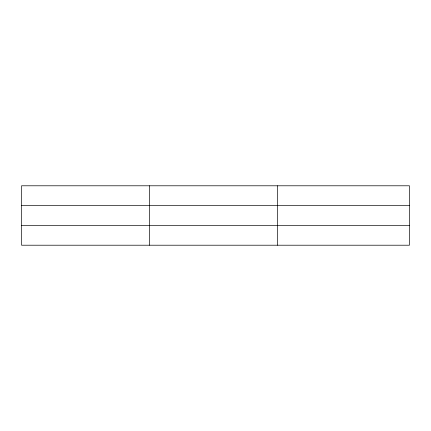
<?xml version="1.0" encoding="UTF-8"?>
<svg xmlns="http://www.w3.org/2000/svg" width="431" height="431" viewBox="0 0 431 431"><rect width="100%" height="100%" fill="white"/><g stroke="black" fill="none" stroke-linecap="round" stroke-linejoin="round"><path stroke-width="0.65" d="M149.557 245.212L149.557 185.788M277.564 245.212L277.564 185.788M409.45 205.398L409.45 185.788L21.55 185.788L21.55 245.212L409.45 245.212L409.45 205.398L21.55 205.398M21.55 225.602L409.45 225.602"/></g></svg>
